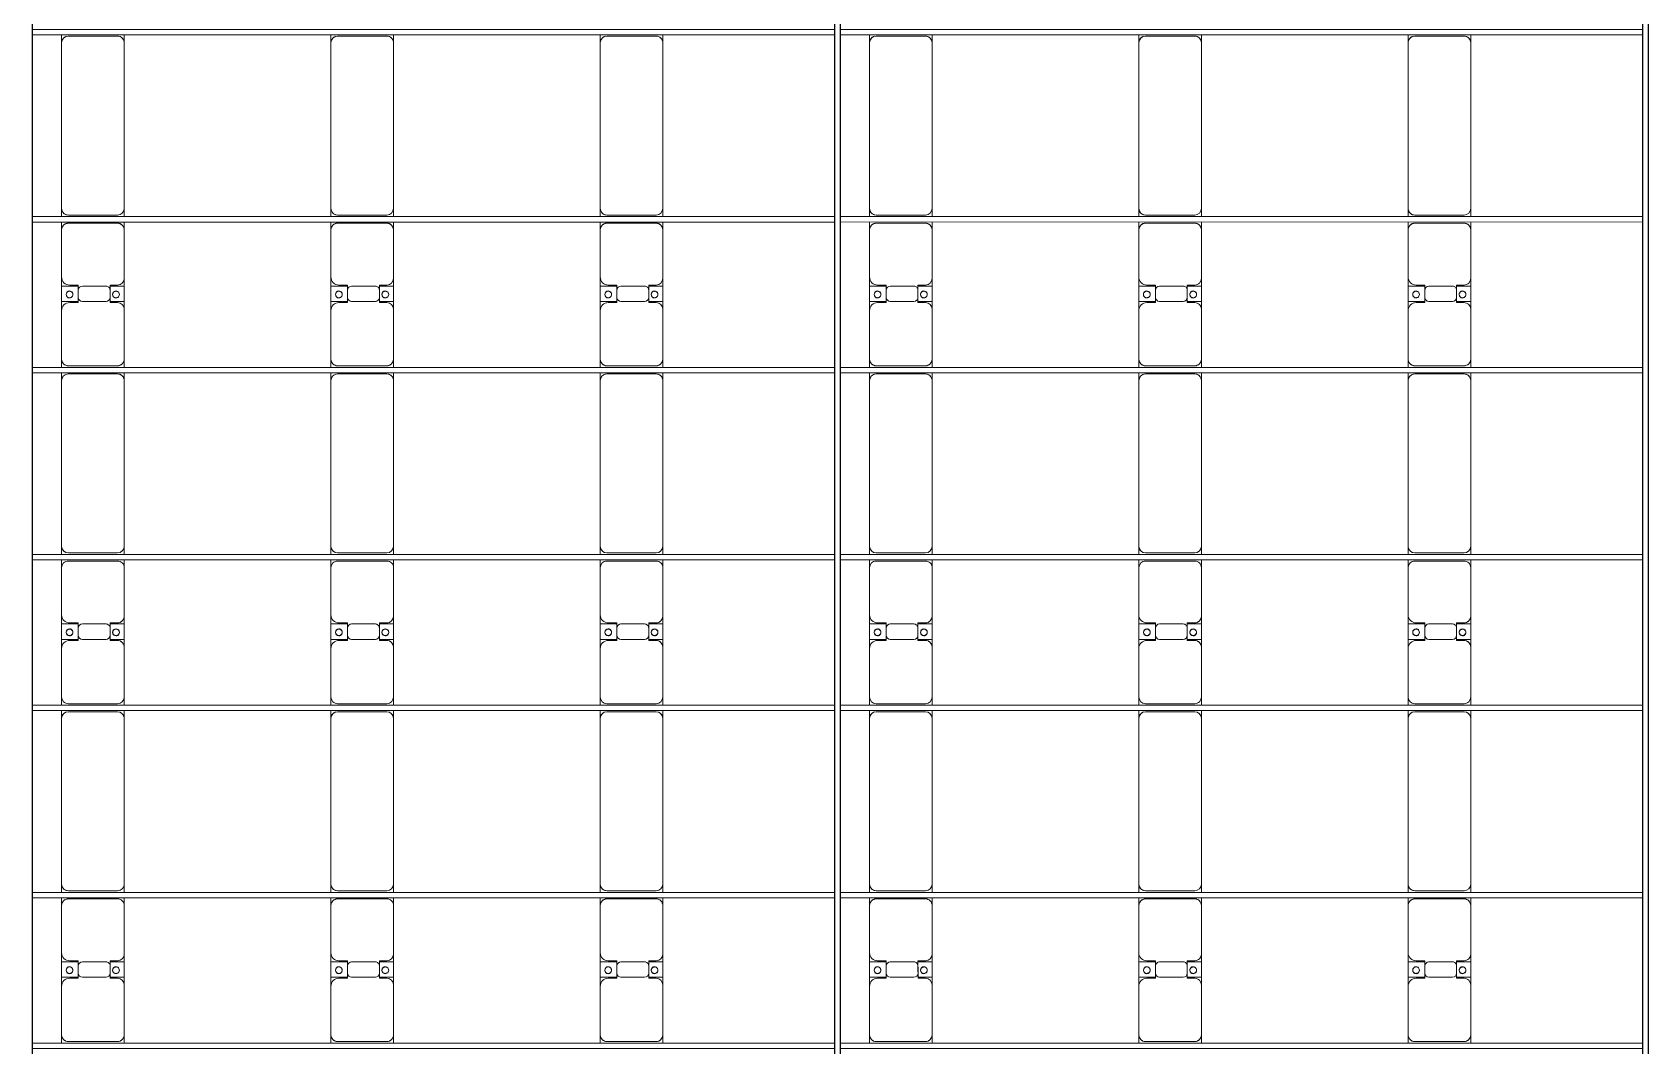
# Model space of a CAD drawing. Header units: millimetres. Extents: x -496478 to -186190, y -204059 to -87354.
# Drawn here: x -439193 to -427232, y -141094 to -133564 of the extents above; entities that cross this region are included whole.
import ezdxf

# ---------------------------------------------------------------- set-up
doc = ezdxf.new("R2010")
doc.units = ezdxf.units.MM
for name, color, linetype, lineweight in [('A-DETL-MBND', 5, 'Continuous', 9), ('A-GENM', 13, 'Continuous', 9), ('S-BEAM', 12, 'Continuous', 9)]:
    doc.layers.add(name, color=color, linetype=linetype, lineweight=lineweight)

# ---------------------------------------------------------------- blocks, each defined once
blk = doc.blocks.new('Dai phao do pin - DẢI PHAO ĐỠ PIN-23841-BỐ TRÍ KHUNG KẾT CẤU BÈ PIN 01')
at = {"layer": 'A-DETL-MBND', "color": 8}
for p, q in [((25808, 242), (25870, 242)), ((26230, 242), (25870, 242)), ((26230, 242), (26412, 242)), ((26298, 242), (26480, 242)), ((26298, 118), (26298, 242)), ((26412, 242), (26412, 118)), ((26830, 242), (26480, 242)), ((26830, 242), (26888, 242)), ((26928, 242), (26990, 242)), ((28220, 242), (26990, 242)), ((28220, 242), (28278, 242)), ((28318, 242), (28380, 242)), ((28740, 242), (28380, 242)), ((28740, 242), (28922, 242)), ((28808, 242), (28990, 242)), ((28808, 118), (28808, 242)), ((28922, 242), (28922, 118)), ((29340, 242), (28990, 242)), ((29340, 242), (29398, 242)), ((29438, 242), (29500, 242)), ((30730, 242), (29500, 242)), ((30730, 242), (30788, 242)), ((30828, 242), (30890, 242)), ((31250, 242), (30890, 242)), ((31250, 242), (31432, 242)), ((31318, 242), (31500, 242)), ((31318, 118), (31318, 242)), ((31432, 242), (31432, 118)), ((31850, 242), (31500, 242)), ((31850, 242), (31908, 242)), ((31948, 242), (32010, 242)), ((33240, 242), (32010, 242)), ((33240, 242), (33298, 242)), ((25820, 192), (25820, -173)), ((26290, 118), (26290, 182)), ((26420, 182), (26420, 118)), ((26880, -173), (26880, 192)), ((26940, 192), (26940, -173)), ((28270, -173), (28270, 192)), ((28330, 192), (28330, -173)), ((28800, 118), (28800, 182)), ((28930, 182), (28930, 118)), ((29390, -173), (29390, 192)), ((29450, 192), (29450, -173)), ((30780, -173), (30780, 192)), ((30840, 192), (30840, -173)), ((31310, 118), (31310, 182)), ((31440, 182), (31440, 118)), ((31900, -173), (31900, 192)), ((31960, 192), (31960, -173)), ((33290, -173), (33290, 192)), ((26382, 118), (26290, 118)), ((26298, 88), (26298, -88)), ((26420, 118), (26328, 118)), ((26412, -88), (26412, 88)), ((28892, 118), (28800, 118)), ((28808, 88), (28808, -88)), ((28930, 118), (28838, 118)), ((28922, -88), (28922, 88)), ((31402, 118), (31310, 118)), ((31318, 88), (31318, -88)), ((31440, 118), (31348, 118)), ((31432, -88), (31432, 88)), ((26290, -173), (26290, -118)), ((26290, -118), (26382, -118)), ((26298, -223), (26298, -118)), ((26328, -118), (26420, -118)), ((26412, -118), (26412, -223)), ((26420, -118), (26420, -173)), ((28800, -173), (28800, -118)), ((28800, -118), (28892, -118)), ((28808, -223), (28808, -118)), ((28838, -118), (28930, -118)), ((28922, -118), (28922, -223)), ((28930, -118), (28930, -173)), ((31310, -173), (31310, -118)), ((31310, -118), (31402, -118)), ((31318, -223), (31318, -118)), ((31348, -118), (31440, -118)), ((31432, -118), (31432, -223)), ((31440, -118), (31440, -173)), ((25870, -223), (25808, -223)), ((25870, -223), (26240, -223)), ((26412, -223), (26240, -223)), ((26470, -223), (26298, -223)), ((26470, -223), (26830, -223)), ((26888, -223), (26830, -223)), ((26990, -223), (26928, -223)), ((26990, -223), (28220, -223)), ((28278, -223), (28220, -223)), ((28380, -223), (28318, -223)), ((28380, -223), (28750, -223)), ((28922, -223), (28750, -223)), ((28980, -223), (28808, -223)), ((28980, -223), (29340, -223)), ((29398, -223), (29340, -223)), ((29500, -223), (29438, -223)), ((29500, -223), (30730, -223)), ((30788, -223), (30730, -223)), ((30890, -223), (30828, -223)), ((30890, -223), (31260, -223)), ((31432, -223), (31260, -223)), ((31490, -223), (31318, -223)), ((31490, -223), (31850, -223)), ((31908, -223), (31850, -223)), ((32010, -223), (31948, -223)), ((32010, -223), (33240, -223)), ((33298, -223), (33240, -223))]:
    blk.add_line(p, q, dxfattribs=at)
for centre, radius, start, end in [((25870, 192), 50, 90, 180), ((26230, 182), 60, 360, 90), ((26480, 182), 60, 90, 180), ((26830, 192), 50, 0, 90), ((26990, 192), 50, 90, 180), ((26990, 192), 50, 105, 180), ((28220, 192), 50, 360, 90), ((28220, 192), 50, 15, 90), ((28380, 192), 50, 90, 180), ((28740, 182), 60, 0, 90), ((28990, 182), 60, 90, 180), ((29340, 192), 50, 0, 90), ((29500, 192), 50, 90, 180), ((29500, 192), 50, 105, 180), ((30730, 192), 50, 0, 90), ((30730, 192), 50, 15, 90), ((30890, 192), 50, 90, 180), ((31250, 182), 60, 360, 90), ((31500, 182), 60, 90, 180), ((31850, 192), 50, 0, 90), ((32010, 192), 50, 90, 180), ((32010, 192), 50, 105, 180), ((33240, 192), 50, 0, 90), ((33240, 192), 50, 45, 90), ((25870, 192), 50, 135, 180), ((26230, 182), 60, 360, 45), ((26349, 183), 25, 360, 180), ((26349, 183), 25, 180, 360), ((26351, 183), 25, 0, 180), ((26351, 183), 25, 180, 0), ((26351, 183), 25, 180, 195), ((26480, 182), 60, 135, 180), ((26830, 192), 50, 0, 45), ((28380, 192), 50, 135, 180), ((28740, 182), 60, 0, 45), ((28859, 183), 25, 360, 180), ((28859, 183), 25, 180, 0), ((28861, 183), 25, 0, 180), ((28861, 183), 25, 180, 0), ((28861, 183), 25, 180, 195), ((28990, 182), 60, 135, 180), ((29340, 192), 50, 0, 45), ((30890, 192), 50, 135, 180), ((31250, 182), 60, 360, 45), ((31369, 183), 25, 0, 180), ((31369, 183), 25, 180, 0), ((31371, 183), 25, 360, 180), ((31371, 183), 25, 180, 0), ((31371, 183), 25, 180, 195), ((31500, 182), 60, 135, 180), ((31850, 192), 50, 0, 45), ((33240, 192), 50, 15, 42.7633), ((26328, 88), 30, 90, 180), ((26382, 88), 30, 0, 90), ((28838, 88), 30, 90, 180), ((28892, 88), 30, 0, 90), ((31348, 88), 30, 90, 180), ((31402, 88), 30, 0, 90), ((26328, -88), 30, 180, 270), ((26382, -88), 30, 270, 0), ((28838, -88), 30, 180, 270), ((28892, -88), 30, 270, 0), ((31348, -88), 30, 180, 270), ((31402, -88), 30, 270, 0), ((25870, -173), 50, 180, 270), ((25870, -173), 50, 180, 225), ((26240, -173), 50, 270, 360), ((26240, -173), 50, 315, 360), ((26349, -162), 25, 360, 180), ((26349, -162), 25, 180, 0), ((26351, -162), 25, 360, 180), ((26351, -162), 25, 120, 180), ((26351, -162), 25, 180, 0), ((26351, -162), 25, 75, 105), ((26349, -162), 25, 75, 90), ((26349, -162), 25, 30, 45), ((26349, -162), 25, 360, 15), ((26470, -173), 50, 180, 270), ((26470, -173), 50, 180, 225), ((26830, -173), 50, 270, 0), ((26830, -173), 50, 315, 0), ((26990, -173), 50, 180, 270), ((26990, -173), 50, 180, 270), ((28220, -173), 50, 270, 360), ((28220, -173), 50, 285, 360), ((28380, -173), 50, 180, 270), ((28380, -173), 50, 180, 225), ((28750, -173), 50, 270, 360), ((28750, -173), 50, 315, 0), ((28859, -162), 25, 360, 180), ((28859, -162), 25, 180, 0), ((28861, -162), 25, 360, 180), ((28861, -162), 25, 120, 180), ((28861, -162), 25, 180, 360), ((28861, -162), 25, 75, 105), ((28859, -162), 25, 75, 90), ((28859, -162), 25, 30, 45), ((28859, -162), 25, 360, 15), ((28980, -173), 50, 180, 270), ((28980, -173), 50, 180, 225), ((29340, -173), 50, 270, 0), ((29340, -173), 50, 315, 360), ((29500, -173), 50, 180, 270), ((29500, -173), 50, 180, 270), ((30730, -173), 50, 270, 0), ((30730, -173), 50, 285, 360), ((30890, -173), 50, 180, 270), ((30890, -173), 50, 180, 225), ((31260, -173), 50, 270, 360), ((31260, -173), 50, 315, 360), ((31369, -162), 25, 360, 180), ((31369, -162), 25, 180, 0), ((31371, -162), 25, 360, 180), ((31371, -162), 25, 120, 180), ((31371, -162), 25, 180, 0), ((31371, -162), 25, 75, 105), ((31369, -162), 25, 75, 90), ((31369, -162), 25, 30, 45), ((31369, -162), 25, 360, 15), ((31490, -173), 50, 180, 270), ((31490, -173), 50, 180, 225), ((31850, -173), 50, 270, 360), ((31850, -173), 50, 315, 360), ((32010, -173), 50, 180, 270), ((32010, -173), 50, 180, 270), ((33240, -173), 50, 270, 0), ((33240, -173), 50, 285, 315), ((33240, -173), 50, 317.2259, 0)]:
    blk.add_arc(centre, radius, start, end, dxfattribs=at)
blk = doc.blocks.new('Dai phao do pin - DẢI PHAO ĐỠ PIN-V2-BỐ TRÍ KHUNG KẾT CẤU BÈ PIN 01')
at = {"layer": 'A-DETL-MBND', "color": 8}
for p, q in [((25808, 242), (25870, 242)), ((26230, 242), (25870, 242)), ((26230, 242), (26412, 242)), ((26298, 242), (26480, 242)), ((26298, 118), (26298, 242)), ((26412, 242), (26412, 118)), ((26830, 242), (26480, 242)), ((26830, 242), (26888, 242)), ((26928, 242), (26990, 242)), ((28220, 242), (26990, 242)), ((28220, 242), (28278, 242)), ((28318, 242), (28380, 242)), ((28740, 242), (28380, 242)), ((28740, 242), (28922, 242)), ((28808, 242), (28990, 242)), ((28808, 118), (28808, 242)), ((28922, 242), (28922, 118)), ((29340, 242), (28990, 242)), ((29340, 242), (29398, 242)), ((29438, 242), (29500, 242)), ((30730, 242), (29500, 242)), ((30730, 242), (30788, 242)), ((30828, 242), (30890, 242)), ((31250, 242), (30890, 242)), ((31250, 242), (31432, 242)), ((31318, 242), (31500, 242)), ((31318, 118), (31318, 242)), ((31432, 242), (31432, 118)), ((31850, 242), (31500, 242)), ((31850, 242), (31908, 242)), ((31948, 242), (32010, 242)), ((33240, 242), (32010, 242)), ((33240, 242), (33298, 242)), ((25820, 192), (25820, -173)), ((26290, 118), (26290, 182)), ((26420, 182), (26420, 118)), ((26880, -173), (26880, 192)), ((26940, 192), (26940, -173)), ((28270, -173), (28270, 192)), ((28330, 192), (28330, -173)), ((28800, 118), (28800, 182)), ((28930, 182), (28930, 118)), ((29390, -173), (29390, 192)), ((29450, 192), (29450, -173)), ((30780, -173), (30780, 192)), ((30840, 192), (30840, -173)), ((31310, 118), (31310, 182)), ((31440, 182), (31440, 118)), ((31900, -173), (31900, 192)), ((31960, 192), (31960, -173)), ((33290, -173), (33290, 192)), ((26382, 118), (26290, 118)), ((26298, 88), (26298, -88)), ((26420, 118), (26328, 118)), ((26412, -88), (26412, 88)), ((28892, 118), (28800, 118)), ((28808, 88), (28808, -88)), ((28930, 118), (28838, 118)), ((28922, -88), (28922, 88)), ((31402, 118), (31310, 118)), ((31318, 88), (31318, -88)), ((31440, 118), (31348, 118)), ((31432, -88), (31432, 88)), ((26290, -173), (26290, -118)), ((26290, -118), (26382, -118)), ((26298, -223), (26298, -118)), ((26328, -118), (26420, -118)), ((26412, -118), (26412, -223)), ((26420, -118), (26420, -173)), ((28800, -173), (28800, -118)), ((28800, -118), (28892, -118)), ((28808, -223), (28808, -118)), ((28838, -118), (28930, -118)), ((28922, -118), (28922, -223)), ((28930, -118), (28930, -173)), ((31310, -173), (31310, -118)), ((31310, -118), (31402, -118)), ((31318, -223), (31318, -118)), ((31348, -118), (31440, -118)), ((31432, -118), (31432, -223)), ((31440, -118), (31440, -173)), ((25870, -223), (25808, -223)), ((25870, -223), (26240, -223)), ((26412, -223), (26240, -223)), ((26470, -223), (26298, -223)), ((26470, -223), (26830, -223)), ((26888, -223), (26830, -223)), ((26990, -223), (26928, -223)), ((26990, -223), (28220, -223)), ((28278, -223), (28220, -223)), ((28380, -223), (28318, -223)), ((28380, -223), (28750, -223)), ((28922, -223), (28750, -223)), ((28980, -223), (28808, -223)), ((28980, -223), (29340, -223)), ((29398, -223), (29340, -223)), ((29500, -223), (29438, -223)), ((29500, -223), (30730, -223)), ((30788, -223), (30730, -223)), ((30890, -223), (30828, -223)), ((30890, -223), (31260, -223)), ((31432, -223), (31260, -223)), ((31490, -223), (31318, -223)), ((31490, -223), (31850, -223)), ((31908, -223), (31850, -223)), ((32010, -223), (31948, -223)), ((32010, -223), (33240, -223)), ((33298, -223), (33240, -223))]:
    blk.add_line(p, q, dxfattribs=at)
for centre, radius, start, end in [((25870, 192), 50, 90, 180), ((26230, 182), 60, 360, 90), ((26480, 182), 60, 90, 180), ((26830, 192), 50, 0, 90), ((26990, 192), 50, 90, 180), ((26990, 192), 50, 105, 180), ((28220, 192), 50, 360, 90), ((28220, 192), 50, 15, 90), ((28380, 192), 50, 90, 180), ((28740, 182), 60, 0, 90), ((28990, 182), 60, 90, 180), ((29340, 192), 50, 0, 90), ((29500, 192), 50, 90, 180), ((29500, 192), 50, 105, 180), ((30730, 192), 50, 0, 90), ((30730, 192), 50, 15, 90), ((30890, 192), 50, 90, 180), ((31250, 182), 60, 360, 90), ((31500, 182), 60, 90, 180), ((31850, 192), 50, 0, 90), ((32010, 192), 50, 90, 180), ((32010, 192), 50, 105, 180), ((33240, 192), 50, 0, 90), ((33240, 192), 50, 45, 90), ((25870, 192), 50, 135, 180), ((26230, 182), 60, 360, 45), ((26349, 183), 25, 360, 180), ((26349, 183), 25, 180, 360), ((26351, 183), 25, 0, 180), ((26351, 183), 25, 180, 0), ((26351, 183), 25, 180, 195), ((26480, 182), 60, 135, 180), ((26830, 192), 50, 0, 45), ((28380, 192), 50, 135, 180), ((28740, 182), 60, 0, 45), ((28859, 183), 25, 360, 180), ((28859, 183), 25, 180, 0), ((28861, 183), 25, 0, 180), ((28861, 183), 25, 180, 0), ((28861, 183), 25, 180, 195), ((28990, 182), 60, 135, 180), ((29340, 192), 50, 0, 45), ((30890, 192), 50, 135, 180), ((31250, 182), 60, 360, 45), ((31369, 183), 25, 0, 180), ((31369, 183), 25, 180, 0), ((31371, 183), 25, 360, 180), ((31371, 183), 25, 180, 0), ((31371, 183), 25, 180, 195), ((31500, 182), 60, 135, 180), ((31850, 192), 50, 0, 45), ((33240, 192), 50, 15, 42.8133), ((26328, 88), 30, 90, 180), ((26382, 88), 30, 0, 90), ((28838, 88), 30, 90, 180), ((28892, 88), 30, 0, 90), ((31348, 88), 30, 90, 180), ((31402, 88), 30, 0, 90), ((26328, -88), 30, 180, 270), ((26382, -88), 30, 270, 0), ((28838, -88), 30, 180, 270), ((28892, -88), 30, 270, 0), ((31348, -88), 30, 180, 270), ((31402, -88), 30, 270, 0), ((25870, -173), 50, 180, 270), ((25870, -173), 50, 180, 225), ((26240, -173), 50, 270, 360), ((26240, -173), 50, 315, 360), ((26349, -162), 25, 360, 180), ((26349, -162), 25, 180, 0), ((26351, -162), 25, 360, 180), ((26351, -162), 25, 120, 180), ((26351, -162), 25, 180, 0), ((26351, -162), 25, 75, 105), ((26349, -162), 25, 75, 90), ((26349, -162), 25, 30, 45), ((26349, -162), 25, 360, 15), ((26470, -173), 50, 180, 270), ((26470, -173), 50, 180, 225), ((26830, -173), 50, 270, 0), ((26830, -173), 50, 315, 0), ((26990, -173), 50, 180, 270), ((26990, -173), 50, 180, 270), ((28220, -173), 50, 270, 360), ((28220, -173), 50, 285, 360), ((28380, -173), 50, 180, 270), ((28380, -173), 50, 180, 225), ((28750, -173), 50, 270, 360), ((28750, -173), 50, 315, 0), ((28859, -162), 25, 360, 180), ((28859, -162), 25, 180, 0), ((28861, -162), 25, 360, 180), ((28861, -162), 25, 120, 180), ((28861, -162), 25, 180, 360), ((28861, -162), 25, 75, 105), ((28859, -162), 25, 75, 90), ((28859, -162), 25, 30, 45), ((28859, -162), 25, 360, 15), ((28980, -173), 50, 180, 270), ((28980, -173), 50, 180, 225), ((29340, -173), 50, 270, 0), ((29340, -173), 50, 315, 360), ((29500, -173), 50, 180, 270), ((29500, -173), 50, 180, 270), ((30730, -173), 50, 270, 0), ((30730, -173), 50, 285, 360), ((30890, -173), 50, 180, 270), ((30890, -173), 50, 180, 225), ((31260, -173), 50, 270, 360), ((31260, -173), 50, 315, 360), ((31369, -162), 25, 360, 180), ((31369, -162), 25, 180, 0), ((31371, -162), 25, 360, 180), ((31371, -162), 25, 120, 180), ((31371, -162), 25, 180, 0), ((31371, -162), 25, 75, 105), ((31369, -162), 25, 75, 90), ((31369, -162), 25, 30, 45), ((31369, -162), 25, 360, 15), ((31490, -173), 50, 180, 270), ((31490, -173), 50, 180, 225), ((31850, -173), 50, 270, 360), ((31850, -173), 50, 315, 360), ((32010, -173), 50, 180, 270), ((32010, -173), 50, 180, 270), ((33240, -173), 50, 270, 0), ((33240, -173), 50, 285, 315), ((33240, -173), 50, 317.1759, 0)]:
    blk.add_arc(centre, radius, start, end, dxfattribs=at)
blk = doc.blocks.new('Dai phao do pin - DẢI PHAO ĐỠ PIN-V3-BỐ TRÍ KHUNG KẾT CẤU BÈ PIN 01')
at = {"layer": 'A-DETL-MBND', "color": 8}
for p, q in [((25808, 242), (25870, 242)), ((26230, 242), (25870, 242)), ((26230, 242), (26412, 242)), ((26298, 242), (26480, 242)), ((26298, 118), (26298, 242)), ((26412, 242), (26412, 118)), ((26830, 242), (26480, 242)), ((26830, 242), (26888, 242)), ((26928, 242), (26990, 242)), ((28220, 242), (26990, 242)), ((28220, 242), (28278, 242)), ((28318, 242), (28380, 242)), ((28740, 242), (28380, 242)), ((28740, 242), (28922, 242)), ((28808, 242), (28990, 242)), ((28808, 118), (28808, 242)), ((28922, 242), (28922, 118)), ((29340, 242), (28990, 242)), ((29340, 242), (29398, 242)), ((29438, 242), (29500, 242)), ((30730, 242), (29500, 242)), ((30730, 242), (30788, 242)), ((30828, 242), (30890, 242)), ((31250, 242), (30890, 242)), ((31250, 242), (31432, 242)), ((31318, 242), (31500, 242)), ((31318, 118), (31318, 242)), ((31432, 242), (31432, 118)), ((31850, 242), (31500, 242)), ((31850, 242), (31908, 242)), ((31948, 242), (32010, 242)), ((33240, 242), (32010, 242)), ((33240, 242), (33298, 242)), ((25820, 192), (25820, -173)), ((26290, 118), (26290, 182)), ((26420, 182), (26420, 118)), ((26880, -173), (26880, 192)), ((26940, 192), (26940, -173)), ((28270, -173), (28270, 192)), ((28330, 192), (28330, -173)), ((28800, 118), (28800, 182)), ((28930, 182), (28930, 118)), ((29390, -173), (29390, 192)), ((29450, 192), (29450, -173)), ((30780, -173), (30780, 192)), ((30840, 192), (30840, -173)), ((31310, 118), (31310, 182)), ((31440, 182), (31440, 118)), ((31900, -173), (31900, 192)), ((31960, 192), (31960, -173)), ((33290, -173), (33290, 192)), ((26382, 118), (26290, 118)), ((26298, 88), (26298, -88)), ((26420, 118), (26328, 118)), ((26412, -88), (26412, 88)), ((28892, 118), (28800, 118)), ((28808, 88), (28808, -88)), ((28930, 118), (28838, 118)), ((28922, -88), (28922, 88)), ((31402, 118), (31310, 118)), ((31318, 88), (31318, -88)), ((31440, 118), (31348, 118)), ((31432, -88), (31432, 88)), ((26290, -173), (26290, -118)), ((26290, -118), (26382, -118)), ((26298, -223), (26298, -118)), ((26328, -118), (26420, -118)), ((26412, -118), (26412, -223)), ((26420, -118), (26420, -173)), ((28800, -173), (28800, -118)), ((28800, -118), (28892, -118)), ((28808, -223), (28808, -118)), ((28838, -118), (28930, -118)), ((28922, -118), (28922, -223)), ((28930, -118), (28930, -173)), ((31310, -173), (31310, -118)), ((31310, -118), (31402, -118)), ((31318, -223), (31318, -118)), ((31348, -118), (31440, -118)), ((31432, -118), (31432, -223)), ((31440, -118), (31440, -173)), ((25870, -223), (25808, -223)), ((25870, -223), (26240, -223)), ((26412, -223), (26240, -223)), ((26470, -223), (26298, -223)), ((26470, -223), (26830, -223)), ((26888, -223), (26830, -223)), ((26990, -223), (26928, -223)), ((26990, -223), (28220, -223)), ((28278, -223), (28220, -223)), ((28380, -223), (28318, -223)), ((28380, -223), (28750, -223)), ((28922, -223), (28750, -223)), ((28980, -223), (28808, -223)), ((28980, -223), (29340, -223)), ((29398, -223), (29340, -223)), ((29500, -223), (29438, -223)), ((29500, -223), (30730, -223)), ((30788, -223), (30730, -223)), ((30890, -223), (30828, -223)), ((30890, -223), (31260, -223)), ((31432, -223), (31260, -223)), ((31490, -223), (31318, -223)), ((31490, -223), (31850, -223)), ((31908, -223), (31850, -223)), ((32010, -223), (31948, -223)), ((32010, -223), (33240, -223)), ((33298, -223), (33240, -223))]:
    blk.add_line(p, q, dxfattribs=at)
for centre, radius, start, end in [((25870, 192), 50, 90, 180), ((26230, 182), 60, 360, 90), ((26480, 182), 60, 90, 180), ((26830, 192), 50, 0, 90), ((26990, 192), 50, 90, 180), ((26990, 192), 50, 105, 180), ((28220, 192), 50, 360, 90), ((28220, 192), 50, 15, 90), ((28380, 192), 50, 90, 180), ((28740, 182), 60, 0, 90), ((28990, 182), 60, 90, 180), ((29340, 192), 50, 0, 90), ((29500, 192), 50, 90, 180), ((29500, 192), 50, 105, 180), ((30730, 192), 50, 0, 90), ((30730, 192), 50, 15, 90), ((30890, 192), 50, 90, 180), ((31250, 182), 60, 360, 90), ((31500, 182), 60, 90, 180), ((31850, 192), 50, 0, 90), ((32010, 192), 50, 90, 180), ((32010, 192), 50, 105, 180), ((33240, 192), 50, 0, 90), ((33240, 192), 50, 45, 90), ((25870, 192), 50, 135, 180), ((26230, 182), 60, 360, 45), ((26349, 183), 25, 360, 180), ((26349, 183), 25, 180, 360), ((26351, 183), 25, 0, 180), ((26351, 183), 25, 180, 0), ((26351, 183), 25, 180, 195), ((26480, 182), 60, 135, 180), ((26830, 192), 50, 0, 45), ((28380, 192), 50, 135, 180), ((28740, 182), 60, 0, 45), ((28859, 183), 25, 360, 180), ((28859, 183), 25, 180, 0), ((28861, 183), 25, 0, 180), ((28861, 183), 25, 180, 0), ((28861, 183), 25, 180, 195), ((28990, 182), 60, 135, 180), ((29340, 192), 50, 0, 45), ((30890, 192), 50, 135, 180), ((31250, 182), 60, 360, 45), ((31369, 183), 25, 0, 180), ((31369, 183), 25, 180, 0), ((31371, 183), 25, 360, 180), ((31371, 183), 25, 180, 0), ((31371, 183), 25, 180, 195), ((31500, 182), 60, 135, 180), ((31850, 192), 50, 0, 45), ((33240, 192), 50, 15, 42.8632), ((26328, 88), 30, 90, 180), ((26382, 88), 30, 0, 90), ((28838, 88), 30, 90, 180), ((28892, 88), 30, 0, 90), ((31348, 88), 30, 90, 180), ((31402, 88), 30, 0, 90), ((26328, -88), 30, 180, 270), ((26382, -88), 30, 270, 0), ((28838, -88), 30, 180, 270), ((28892, -88), 30, 270, 0), ((31348, -88), 30, 180, 270), ((31402, -88), 30, 270, 0), ((25870, -173), 50, 180, 270), ((25870, -173), 50, 180, 225), ((26240, -173), 50, 270, 360), ((26240, -173), 50, 315, 360), ((26349, -162), 25, 360, 180), ((26349, -162), 25, 180, 0), ((26351, -162), 25, 360, 180), ((26351, -162), 25, 120, 180), ((26351, -162), 25, 180, 0), ((26351, -162), 25, 75, 105), ((26349, -162), 25, 75, 90), ((26349, -162), 25, 30, 45), ((26349, -162), 25, 360, 15), ((26470, -173), 50, 180, 270), ((26470, -173), 50, 180, 225), ((26830, -173), 50, 270, 0), ((26830, -173), 50, 315, 0), ((26990, -173), 50, 180, 270), ((26990, -173), 50, 180, 270), ((28220, -173), 50, 270, 360), ((28220, -173), 50, 285, 360), ((28380, -173), 50, 180, 270), ((28380, -173), 50, 180, 225), ((28750, -173), 50, 270, 360), ((28750, -173), 50, 315, 0), ((28859, -162), 25, 360, 180), ((28859, -162), 25, 180, 0), ((28861, -162), 25, 360, 180), ((28861, -162), 25, 120, 180), ((28861, -162), 25, 180, 360), ((28861, -162), 25, 75, 105), ((28859, -162), 25, 75, 90), ((28859, -162), 25, 30, 45), ((28859, -162), 25, 360, 15), ((28980, -173), 50, 180, 270), ((28980, -173), 50, 180, 225), ((29340, -173), 50, 270, 0), ((29340, -173), 50, 315, 360), ((29500, -173), 50, 180, 270), ((29500, -173), 50, 180, 270), ((30730, -173), 50, 270, 0), ((30730, -173), 50, 285, 360), ((30890, -173), 50, 180, 270), ((30890, -173), 50, 180, 225), ((31260, -173), 50, 270, 360), ((31260, -173), 50, 315, 360), ((31369, -162), 25, 360, 180), ((31369, -162), 25, 180, 0), ((31371, -162), 25, 360, 180), ((31371, -162), 25, 120, 180), ((31371, -162), 25, 180, 0), ((31371, -162), 25, 75, 105), ((31369, -162), 25, 75, 90), ((31369, -162), 25, 30, 45), ((31369, -162), 25, 360, 15), ((31490, -173), 50, 180, 270), ((31490, -173), 50, 180, 225), ((31850, -173), 50, 270, 360), ((31850, -173), 50, 315, 360), ((32010, -173), 50, 180, 270), ((32010, -173), 50, 180, 270), ((33240, -173), 50, 270, 0), ((33240, -173), 50, 285, 315), ((33240, -173), 50, 317.1259, 0)]:
    blk.add_arc(centre, radius, start, end, dxfattribs=at)
blk = doc.blocks.new('Dai phao do pin - DẢI PHAO ĐỠ PIN-V4-BỐ TRÍ KHUNG KẾT CẤU BÈ PIN 01')
at = {"layer": 'A-DETL-MBND', "color": 8}
for p, q in [((25808, 242), (25870, 242)), ((26230, 242), (25870, 242)), ((26230, 242), (26412, 242)), ((26298, 242), (26480, 242)), ((26298, 118), (26298, 242)), ((26412, 242), (26412, 118)), ((26830, 242), (26480, 242)), ((26830, 242), (26888, 242)), ((26928, 242), (26990, 242)), ((28220, 242), (26990, 242)), ((28220, 242), (28278, 242)), ((28318, 242), (28380, 242)), ((28740, 242), (28380, 242)), ((28740, 242), (28922, 242)), ((28808, 242), (28990, 242)), ((28808, 118), (28808, 242)), ((28922, 242), (28922, 118)), ((29340, 242), (28990, 242)), ((29340, 242), (29398, 242)), ((29438, 242), (29500, 242)), ((30730, 242), (29500, 242)), ((30730, 242), (30788, 242)), ((30828, 242), (30890, 242)), ((31250, 242), (30890, 242)), ((31250, 242), (31432, 242)), ((31318, 242), (31500, 242)), ((31318, 118), (31318, 242)), ((31432, 242), (31432, 118)), ((31850, 242), (31500, 242)), ((31850, 242), (31908, 242)), ((31948, 242), (32010, 242)), ((33240, 242), (32010, 242)), ((33240, 242), (33298, 242)), ((25820, 192), (25820, -173)), ((26290, 118), (26290, 182)), ((26420, 182), (26420, 118)), ((26880, -173), (26880, 192)), ((26940, 192), (26940, -173)), ((28270, -173), (28270, 192)), ((28330, 192), (28330, -173)), ((28800, 118), (28800, 182)), ((28930, 182), (28930, 118)), ((29390, -173), (29390, 192)), ((29450, 192), (29450, -173)), ((30780, -173), (30780, 192)), ((30840, 192), (30840, -173)), ((31310, 118), (31310, 182)), ((31440, 182), (31440, 118)), ((31900, -173), (31900, 192)), ((31960, 192), (31960, -173)), ((33290, -173), (33290, 192)), ((26382, 118), (26290, 118)), ((26298, 88), (26298, -88)), ((26420, 118), (26328, 118)), ((26412, -88), (26412, 88)), ((28892, 118), (28800, 118)), ((28808, 88), (28808, -88)), ((28930, 118), (28838, 118)), ((28922, -88), (28922, 88)), ((31402, 118), (31310, 118)), ((31318, 88), (31318, -88)), ((31440, 118), (31348, 118)), ((31432, -88), (31432, 88)), ((26290, -173), (26290, -118)), ((26290, -118), (26382, -118)), ((26298, -223), (26298, -118)), ((26328, -118), (26420, -118)), ((26412, -118), (26412, -223)), ((26420, -118), (26420, -173)), ((28800, -173), (28800, -118)), ((28800, -118), (28892, -118)), ((28808, -223), (28808, -118)), ((28838, -118), (28930, -118)), ((28922, -118), (28922, -223)), ((28930, -118), (28930, -173)), ((31310, -173), (31310, -118)), ((31310, -118), (31402, -118)), ((31318, -223), (31318, -118)), ((31348, -118), (31440, -118)), ((31432, -118), (31432, -223)), ((31440, -118), (31440, -173)), ((25870, -223), (25808, -223)), ((25870, -223), (26240, -223)), ((26412, -223), (26240, -223)), ((26470, -223), (26298, -223)), ((26470, -223), (26830, -223)), ((26888, -223), (26830, -223)), ((26990, -223), (26928, -223)), ((26990, -223), (28220, -223)), ((28278, -223), (28220, -223)), ((28380, -223), (28318, -223)), ((28380, -223), (28750, -223)), ((28922, -223), (28750, -223)), ((28980, -223), (28808, -223)), ((28980, -223), (29340, -223)), ((29398, -223), (29340, -223)), ((29500, -223), (29438, -223)), ((29500, -223), (30730, -223)), ((30788, -223), (30730, -223)), ((30890, -223), (30828, -223)), ((30890, -223), (31260, -223)), ((31432, -223), (31260, -223)), ((31490, -223), (31318, -223)), ((31490, -223), (31850, -223)), ((31908, -223), (31850, -223)), ((32010, -223), (31948, -223)), ((32010, -223), (33240, -223)), ((33298, -223), (33240, -223))]:
    blk.add_line(p, q, dxfattribs=at)
for centre, radius, start, end in [((25870, 192), 50, 90, 180), ((26230, 182), 60, 360, 90), ((26480, 182), 60, 90, 180), ((26830, 192), 50, 0, 90), ((26990, 192), 50, 90, 180), ((26990, 192), 50, 105, 180), ((28220, 192), 50, 360, 90), ((28220, 192), 50, 15, 90), ((28380, 192), 50, 90, 180), ((28740, 182), 60, 0, 90), ((28990, 182), 60, 90, 180), ((29340, 192), 50, 0, 90), ((29500, 192), 50, 90, 180), ((29500, 192), 50, 105, 180), ((30730, 192), 50, 0, 90), ((30730, 192), 50, 15, 90), ((30890, 192), 50, 90, 180), ((31250, 182), 60, 360, 90), ((31500, 182), 60, 90, 180), ((31850, 192), 50, 0, 90), ((32010, 192), 50, 90, 180), ((32010, 192), 50, 105, 180), ((33240, 192), 50, 0, 90), ((33240, 192), 50, 45, 90), ((25870, 192), 50, 135, 180), ((26230, 182), 60, 360, 45), ((26349, 183), 25, 360, 180), ((26349, 183), 25, 180, 360), ((26351, 183), 25, 0, 180), ((26351, 183), 25, 180, 0), ((26351, 183), 25, 180, 195), ((26480, 182), 60, 135, 180), ((26830, 192), 50, 0, 45), ((28380, 192), 50, 135, 180), ((28740, 182), 60, 0, 45), ((28859, 183), 25, 360, 180), ((28859, 183), 25, 180, 0), ((28861, 183), 25, 0, 180), ((28861, 183), 25, 180, 0), ((28861, 183), 25, 180, 195), ((28990, 182), 60, 135, 180), ((29340, 192), 50, 0, 45), ((30890, 192), 50, 135, 180), ((31250, 182), 60, 360, 45), ((31369, 183), 25, 0, 180), ((31369, 183), 25, 180, 0), ((31371, 183), 25, 360, 180), ((31371, 183), 25, 180, 0), ((31371, 183), 25, 180, 195), ((31500, 182), 60, 135, 180), ((31850, 192), 50, 0, 45), ((33240, 192), 50, 15, 42.9132), ((26328, 88), 30, 90, 180), ((26382, 88), 30, 0, 90), ((28838, 88), 30, 90, 180), ((28892, 88), 30, 0, 90), ((31348, 88), 30, 90, 180), ((31402, 88), 30, 0, 90), ((26328, -88), 30, 180, 270), ((26382, -88), 30, 270, 0), ((28838, -88), 30, 180, 270), ((28892, -88), 30, 270, 0), ((31348, -88), 30, 180, 270), ((31402, -88), 30, 270, 0), ((25870, -173), 50, 180, 270), ((25870, -173), 50, 180, 225), ((26240, -173), 50, 270, 360), ((26240, -173), 50, 315, 360), ((26349, -162), 25, 360, 180), ((26349, -162), 25, 180, 0), ((26351, -162), 25, 360, 180), ((26351, -162), 25, 120, 180), ((26351, -162), 25, 180, 0), ((26351, -162), 25, 75, 105), ((26349, -162), 25, 75, 90), ((26349, -162), 25, 30, 45), ((26349, -162), 25, 360, 15), ((26470, -173), 50, 180, 270), ((26470, -173), 50, 180, 225), ((26830, -173), 50, 270, 0), ((26830, -173), 50, 315, 0), ((26990, -173), 50, 180, 270), ((26990, -173), 50, 180, 270), ((28220, -173), 50, 270, 360), ((28220, -173), 50, 285, 360), ((28380, -173), 50, 180, 270), ((28380, -173), 50, 180, 225), ((28750, -173), 50, 270, 360), ((28750, -173), 50, 315, 0), ((28859, -162), 25, 360, 180), ((28859, -162), 25, 180, 0), ((28861, -162), 25, 360, 180), ((28861, -162), 25, 120, 180), ((28861, -162), 25, 180, 360), ((28861, -162), 25, 75, 105), ((28859, -162), 25, 75, 90), ((28859, -162), 25, 30, 45), ((28859, -162), 25, 360, 15), ((28980, -173), 50, 180, 270), ((28980, -173), 50, 180, 225), ((29340, -173), 50, 270, 0), ((29340, -173), 50, 315, 360), ((29500, -173), 50, 180, 270), ((29500, -173), 50, 180, 270), ((30730, -173), 50, 270, 0), ((30730, -173), 50, 285, 360), ((30890, -173), 50, 180, 270), ((30890, -173), 50, 180, 225), ((31260, -173), 50, 270, 360), ((31260, -173), 50, 315, 360), ((31369, -162), 25, 360, 180), ((31369, -162), 25, 180, 0), ((31371, -162), 25, 360, 180), ((31371, -162), 25, 120, 180), ((31371, -162), 25, 180, 0), ((31371, -162), 25, 75, 105), ((31369, -162), 25, 75, 90), ((31369, -162), 25, 30, 45), ((31369, -162), 25, 360, 15), ((31490, -173), 50, 180, 270), ((31490, -173), 50, 180, 225), ((31850, -173), 50, 270, 360), ((31850, -173), 50, 315, 360), ((32010, -173), 50, 180, 270), ((32010, -173), 50, 180, 270), ((33240, -173), 50, 270, 0), ((33240, -173), 50, 285, 315), ((33240, -173), 50, 317.076, 0)]:
    blk.add_arc(centre, radius, start, end, dxfattribs=at)
blk = doc.blocks.new('Dai phao do pin - DẢI PHAO ĐỠ PIN-V5-BỐ TRÍ KHUNG KẾT CẤU BÈ PIN 01')
at = {"layer": 'A-DETL-MBND', "color": 8}
for p, q in [((25808, 242), (25870, 242)), ((26230, 242), (25870, 242)), ((26230, 242), (26412, 242)), ((26298, 242), (26480, 242)), ((26298, 118), (26298, 242)), ((26412, 242), (26412, 118)), ((26830, 242), (26480, 242)), ((26830, 242), (26888, 242)), ((26928, 242), (26990, 242)), ((28220, 242), (26990, 242)), ((28220, 242), (28278, 242)), ((28318, 242), (28380, 242)), ((28740, 242), (28380, 242)), ((28740, 242), (28922, 242)), ((28808, 242), (28990, 242)), ((28808, 118), (28808, 242)), ((28922, 242), (28922, 118)), ((29340, 242), (28990, 242)), ((29340, 242), (29398, 242)), ((29438, 242), (29500, 242)), ((30730, 242), (29500, 242)), ((30730, 242), (30788, 242)), ((30828, 242), (30890, 242)), ((31250, 242), (30890, 242)), ((31250, 242), (31432, 242)), ((31318, 242), (31500, 242)), ((31318, 118), (31318, 242)), ((31432, 242), (31432, 118)), ((31850, 242), (31500, 242)), ((31850, 242), (31908, 242)), ((31948, 242), (32010, 242)), ((33240, 242), (32010, 242)), ((33240, 242), (33298, 242)), ((25820, 192), (25820, -173)), ((26290, 118), (26290, 182)), ((26420, 182), (26420, 118)), ((26880, -173), (26880, 192)), ((26940, 192), (26940, -173)), ((28270, -173), (28270, 192)), ((28330, 192), (28330, -173)), ((28800, 118), (28800, 182)), ((28930, 182), (28930, 118)), ((29390, -173), (29390, 192)), ((29450, 192), (29450, -173)), ((30780, -173), (30780, 192)), ((30840, 192), (30840, -173)), ((31310, 118), (31310, 182)), ((31440, 182), (31440, 118)), ((31900, -173), (31900, 192)), ((31960, 192), (31960, -173)), ((33290, -173), (33290, 192)), ((26382, 118), (26290, 118)), ((26298, 88), (26298, -88)), ((26420, 118), (26328, 118)), ((26412, -88), (26412, 88)), ((28892, 118), (28800, 118)), ((28808, 88), (28808, -88)), ((28930, 118), (28838, 118)), ((28922, -88), (28922, 88)), ((31402, 118), (31310, 118)), ((31318, 88), (31318, -88)), ((31440, 118), (31348, 118)), ((31432, -88), (31432, 88)), ((26290, -173), (26290, -118)), ((26290, -118), (26382, -118)), ((26298, -223), (26298, -118)), ((26328, -118), (26420, -118)), ((26412, -118), (26412, -223)), ((26420, -118), (26420, -173)), ((28800, -173), (28800, -118)), ((28800, -118), (28892, -118)), ((28808, -223), (28808, -118)), ((28838, -118), (28930, -118)), ((28922, -118), (28922, -223)), ((28930, -118), (28930, -173)), ((31310, -173), (31310, -118)), ((31310, -118), (31402, -118)), ((31318, -223), (31318, -118)), ((31348, -118), (31440, -118)), ((31432, -118), (31432, -223)), ((31440, -118), (31440, -173)), ((25870, -223), (25808, -223)), ((25870, -223), (26240, -223)), ((26412, -223), (26240, -223)), ((26470, -223), (26298, -223)), ((26470, -223), (26830, -223)), ((26888, -223), (26830, -223)), ((26990, -223), (26928, -223)), ((26990, -223), (28220, -223)), ((28278, -223), (28220, -223)), ((28380, -223), (28318, -223)), ((28380, -223), (28750, -223)), ((28922, -223), (28750, -223)), ((28980, -223), (28808, -223)), ((28980, -223), (29340, -223)), ((29398, -223), (29340, -223)), ((29500, -223), (29438, -223)), ((29500, -223), (30730, -223)), ((30788, -223), (30730, -223)), ((30890, -223), (30828, -223)), ((30890, -223), (31260, -223)), ((31432, -223), (31260, -223)), ((31490, -223), (31318, -223)), ((31490, -223), (31850, -223)), ((31908, -223), (31850, -223)), ((32010, -223), (31948, -223)), ((32010, -223), (33240, -223)), ((33298, -223), (33240, -223))]:
    blk.add_line(p, q, dxfattribs=at)
for centre, radius, start, end in [((25870, 192), 50, 90, 180), ((26230, 182), 60, 360, 90), ((26480, 182), 60, 90, 180), ((26830, 192), 50, 0, 90), ((26990, 192), 50, 90, 180), ((26990, 192), 50, 105, 180), ((28220, 192), 50, 360, 90), ((28220, 192), 50, 15, 90), ((28380, 192), 50, 90, 180), ((28740, 182), 60, 0, 90), ((28990, 182), 60, 90, 180), ((29340, 192), 50, 0, 90), ((29500, 192), 50, 90, 180), ((29500, 192), 50, 105, 180), ((30730, 192), 50, 0, 90), ((30730, 192), 50, 15, 90), ((30890, 192), 50, 90, 180), ((31250, 182), 60, 360, 90), ((31500, 182), 60, 90, 180), ((31850, 192), 50, 0, 90), ((32010, 192), 50, 90, 180), ((32010, 192), 50, 105, 180), ((33240, 192), 50, 0, 90), ((33240, 192), 50, 45, 90), ((25870, 192), 50, 135, 180), ((26230, 182), 60, 360, 45), ((26349, 183), 25, 360, 180), ((26349, 183), 25, 180, 360), ((26351, 183), 25, 0, 180), ((26351, 183), 25, 180, 0), ((26351, 183), 25, 180, 195), ((26480, 182), 60, 135, 180), ((26830, 192), 50, 0, 45), ((28380, 192), 50, 135, 180), ((28740, 182), 60, 0, 45), ((28859, 183), 25, 360, 180), ((28859, 183), 25, 180, 0), ((28861, 183), 25, 0, 180), ((28861, 183), 25, 180, 0), ((28861, 183), 25, 180, 195), ((28990, 182), 60, 135, 180), ((29340, 192), 50, 0, 45), ((30890, 192), 50, 135, 180), ((31250, 182), 60, 360, 45), ((31369, 183), 25, 0, 180), ((31369, 183), 25, 180, 0), ((31371, 183), 25, 360, 180), ((31371, 183), 25, 180, 0), ((31371, 183), 25, 180, 195), ((31500, 182), 60, 135, 180), ((31850, 192), 50, 0, 45), ((33240, 192), 50, 15, 42.9632), ((26328, 88), 30, 90, 180), ((26382, 88), 30, 0, 90), ((28838, 88), 30, 90, 180), ((28892, 88), 30, 0, 90), ((31348, 88), 30, 90, 180), ((31402, 88), 30, 0, 90), ((26328, -88), 30, 180, 270), ((26382, -88), 30, 270, 0), ((28838, -88), 30, 180, 270), ((28892, -88), 30, 270, 0), ((31348, -88), 30, 180, 270), ((31402, -88), 30, 270, 0), ((25870, -173), 50, 180, 270), ((25870, -173), 50, 180, 225), ((26240, -173), 50, 270, 360), ((26240, -173), 50, 315, 360), ((26349, -162), 25, 360, 180), ((26349, -162), 25, 180, 0), ((26351, -162), 25, 360, 180), ((26351, -162), 25, 120, 180), ((26351, -162), 25, 180, 0), ((26351, -162), 25, 75, 105), ((26349, -162), 25, 75, 90), ((26349, -162), 25, 30, 45), ((26349, -162), 25, 360, 15), ((26470, -173), 50, 180, 270), ((26470, -173), 50, 180, 225), ((26830, -173), 50, 270, 0), ((26830, -173), 50, 315, 0), ((26990, -173), 50, 180, 270), ((26990, -173), 50, 180, 270), ((28220, -173), 50, 270, 360), ((28220, -173), 50, 285, 360), ((28380, -173), 50, 180, 270), ((28380, -173), 50, 180, 225), ((28750, -173), 50, 270, 360), ((28750, -173), 50, 315, 0), ((28859, -162), 25, 360, 180), ((28859, -162), 25, 180, 0), ((28861, -162), 25, 360, 180), ((28861, -162), 25, 120, 180), ((28861, -162), 25, 180, 360), ((28861, -162), 25, 75, 105), ((28859, -162), 25, 75, 90), ((28859, -162), 25, 30, 45), ((28859, -162), 25, 360, 15), ((28980, -173), 50, 180, 270), ((28980, -173), 50, 180, 225), ((29340, -173), 50, 270, 0), ((29340, -173), 50, 315, 360), ((29500, -173), 50, 180, 270), ((29500, -173), 50, 180, 270), ((30730, -173), 50, 270, 0), ((30730, -173), 50, 285, 360), ((30890, -173), 50, 180, 270), ((30890, -173), 50, 180, 225), ((31260, -173), 50, 270, 360), ((31260, -173), 50, 315, 360), ((31369, -162), 25, 360, 180), ((31369, -162), 25, 180, 0), ((31371, -162), 25, 360, 180), ((31371, -162), 25, 120, 180), ((31371, -162), 25, 180, 0), ((31371, -162), 25, 75, 105), ((31369, -162), 25, 75, 90), ((31369, -162), 25, 30, 45), ((31369, -162), 25, 360, 15), ((31490, -173), 50, 180, 270), ((31490, -173), 50, 180, 225), ((31850, -173), 50, 270, 360), ((31850, -173), 50, 315, 360), ((32010, -173), 50, 180, 270), ((32010, -173), 50, 180, 270), ((33240, -173), 50, 270, 0), ((33240, -173), 50, 285, 315), ((33240, -173), 50, 317.026, 0)]:
    blk.add_arc(centre, radius, start, end, dxfattribs=at)
blk = doc.blocks.new('Dai phao do pin - DẢI PHAO ĐỠ PIN-V6-BỐ TRÍ KHUNG KẾT CẤU BÈ PIN 01')
at = {"layer": 'A-DETL-MBND', "color": 8}
for p, q in [((25808, 242), (25870, 242)), ((26230, 242), (25870, 242)), ((26230, 242), (26412, 242)), ((26298, 242), (26480, 242)), ((26298, 118), (26298, 242)), ((26412, 242), (26412, 118)), ((26830, 242), (26480, 242)), ((26830, 242), (26888, 242)), ((26928, 242), (26990, 242)), ((28220, 242), (26990, 242)), ((28220, 242), (28278, 242)), ((28318, 242), (28380, 242)), ((28740, 242), (28380, 242)), ((28740, 242), (28922, 242)), ((28808, 242), (28990, 242)), ((28808, 118), (28808, 242)), ((28922, 242), (28922, 118)), ((29340, 242), (28990, 242)), ((29340, 242), (29398, 242)), ((29438, 242), (29500, 242)), ((30730, 242), (29500, 242)), ((30730, 242), (30788, 242)), ((30828, 242), (30890, 242)), ((31250, 242), (30890, 242)), ((31250, 242), (31432, 242)), ((31318, 242), (31500, 242)), ((31318, 118), (31318, 242)), ((31432, 242), (31432, 118)), ((31850, 242), (31500, 242)), ((31850, 242), (31908, 242)), ((31948, 242), (32010, 242)), ((33240, 242), (32010, 242)), ((33240, 242), (33298, 242)), ((25820, 192), (25820, -173)), ((26290, 118), (26290, 182)), ((26420, 182), (26420, 118)), ((26880, -173), (26880, 192)), ((26940, 192), (26940, -173)), ((28270, -173), (28270, 192)), ((28330, 192), (28330, -173)), ((28800, 118), (28800, 182)), ((28930, 182), (28930, 118)), ((29390, -173), (29390, 192)), ((29450, 192), (29450, -173)), ((30780, -173), (30780, 192)), ((30840, 192), (30840, -173)), ((31310, 118), (31310, 182)), ((31440, 182), (31440, 118)), ((31900, -173), (31900, 192)), ((31960, 192), (31960, -173)), ((33290, -173), (33290, 192)), ((26382, 118), (26290, 118)), ((26298, 88), (26298, -88)), ((26420, 118), (26328, 118)), ((26412, -88), (26412, 88)), ((28892, 118), (28800, 118)), ((28808, 88), (28808, -88)), ((28930, 118), (28838, 118)), ((28922, -88), (28922, 88)), ((31402, 118), (31310, 118)), ((31318, 88), (31318, -88)), ((31440, 118), (31348, 118)), ((31432, -88), (31432, 88)), ((26290, -173), (26290, -118)), ((26290, -118), (26382, -118)), ((26298, -223), (26298, -118)), ((26328, -118), (26420, -118)), ((26412, -118), (26412, -223)), ((26420, -118), (26420, -173)), ((28800, -173), (28800, -118)), ((28800, -118), (28892, -118)), ((28808, -223), (28808, -118)), ((28838, -118), (28930, -118)), ((28922, -118), (28922, -223)), ((28930, -118), (28930, -173)), ((31310, -173), (31310, -118)), ((31310, -118), (31402, -118)), ((31318, -223), (31318, -118)), ((31348, -118), (31440, -118)), ((31432, -118), (31432, -223)), ((31440, -118), (31440, -173)), ((25870, -223), (25808, -223)), ((25870, -223), (26240, -223)), ((26412, -223), (26240, -223)), ((26470, -223), (26298, -223)), ((26470, -223), (26830, -223)), ((26888, -223), (26830, -223)), ((26990, -223), (26928, -223)), ((26990, -223), (28220, -223)), ((28278, -223), (28220, -223)), ((28380, -223), (28318, -223)), ((28380, -223), (28750, -223)), ((28922, -223), (28750, -223)), ((28980, -223), (28808, -223)), ((28980, -223), (29340, -223)), ((29398, -223), (29340, -223)), ((29500, -223), (29438, -223)), ((29500, -223), (30730, -223)), ((30788, -223), (30730, -223)), ((30890, -223), (30828, -223)), ((30890, -223), (31260, -223)), ((31432, -223), (31260, -223)), ((31490, -223), (31318, -223)), ((31490, -223), (31850, -223)), ((31908, -223), (31850, -223)), ((32010, -223), (31948, -223)), ((32010, -223), (33240, -223)), ((33298, -223), (33240, -223))]:
    blk.add_line(p, q, dxfattribs=at)
for centre, radius, start, end in [((25870, 192), 50, 90, 180), ((26230, 182), 60, 360, 90), ((26480, 182), 60, 90, 180), ((26830, 192), 50, 0, 90), ((26990, 192), 50, 90, 180), ((26990, 192), 50, 105, 180), ((28220, 192), 50, 360, 90), ((28220, 192), 50, 15, 90), ((28380, 192), 50, 90, 180), ((28740, 182), 60, 0, 90), ((28990, 182), 60, 90, 180), ((29340, 192), 50, 0, 90), ((29500, 192), 50, 90, 180), ((29500, 192), 50, 105, 180), ((30730, 192), 50, 0, 90), ((30730, 192), 50, 15, 90), ((30890, 192), 50, 90, 180), ((31250, 182), 60, 360, 90), ((31500, 182), 60, 90, 180), ((31850, 192), 50, 0, 90), ((32010, 192), 50, 90, 180), ((32010, 192), 50, 105, 180), ((33240, 192), 50, 0, 90), ((33240, 192), 50, 45, 90), ((25870, 192), 50, 135, 180), ((26230, 182), 60, 360, 45), ((26349, 183), 25, 360, 180), ((26349, 183), 25, 180, 360), ((26351, 183), 25, 0, 180), ((26351, 183), 25, 180, 0), ((26351, 183), 25, 180, 195), ((26480, 182), 60, 135, 180), ((26830, 192), 50, 0, 45), ((28380, 192), 50, 135, 180), ((28740, 182), 60, 0, 45), ((28859, 183), 25, 360, 180), ((28859, 183), 25, 180, 0), ((28861, 183), 25, 0, 180), ((28861, 183), 25, 180, 0), ((28861, 183), 25, 180, 195), ((28990, 182), 60, 135, 180), ((29340, 192), 50, 0, 45), ((30890, 192), 50, 135, 180), ((31250, 182), 60, 360, 45), ((31369, 183), 25, 0, 180), ((31369, 183), 25, 180, 0), ((31371, 183), 25, 360, 180), ((31371, 183), 25, 180, 0), ((31371, 183), 25, 180, 195), ((31500, 182), 60, 135, 180), ((31850, 192), 50, 0, 45), ((33240, 192), 50, 15, 43.0132), ((26328, 88), 30, 90, 180), ((26382, 88), 30, 0, 90), ((28838, 88), 30, 90, 180), ((28892, 88), 30, 0, 90), ((31348, 88), 30, 90, 180), ((31402, 88), 30, 0, 90), ((26328, -88), 30, 180, 270), ((26382, -88), 30, 270, 0), ((28838, -88), 30, 180, 270), ((28892, -88), 30, 270, 0), ((31348, -88), 30, 180, 270), ((31402, -88), 30, 270, 0), ((25870, -173), 50, 180, 270), ((25870, -173), 50, 180, 225), ((26240, -173), 50, 270, 360), ((26240, -173), 50, 315, 360), ((26349, -162), 25, 360, 180), ((26349, -162), 25, 180, 0), ((26351, -162), 25, 360, 180), ((26351, -162), 25, 120, 180), ((26351, -162), 25, 180, 0), ((26351, -162), 25, 75, 105), ((26349, -162), 25, 75, 90), ((26349, -162), 25, 30, 45), ((26349, -162), 25, 360, 15), ((26470, -173), 50, 180, 270), ((26470, -173), 50, 180, 225), ((26830, -173), 50, 270, 0), ((26830, -173), 50, 315, 0), ((26990, -173), 50, 180, 270), ((26990, -173), 50, 180, 270), ((28220, -173), 50, 270, 360), ((28220, -173), 50, 285, 360), ((28380, -173), 50, 180, 270), ((28380, -173), 50, 180, 225), ((28750, -173), 50, 270, 360), ((28750, -173), 50, 315, 0), ((28859, -162), 25, 360, 180), ((28859, -162), 25, 180, 0), ((28861, -162), 25, 360, 180), ((28861, -162), 25, 120, 180), ((28861, -162), 25, 180, 360), ((28861, -162), 25, 75, 105), ((28859, -162), 25, 75, 90), ((28859, -162), 25, 30, 45), ((28859, -162), 25, 360, 15), ((28980, -173), 50, 180, 270), ((28980, -173), 50, 180, 225), ((29340, -173), 50, 270, 0), ((29340, -173), 50, 315, 360), ((29500, -173), 50, 180, 270), ((29500, -173), 50, 180, 270), ((30730, -173), 50, 270, 0), ((30730, -173), 50, 285, 360), ((30890, -173), 50, 180, 270), ((30890, -173), 50, 180, 225), ((31260, -173), 50, 270, 360), ((31260, -173), 50, 315, 360), ((31369, -162), 25, 360, 180), ((31369, -162), 25, 180, 0), ((31371, -162), 25, 360, 180), ((31371, -162), 25, 120, 180), ((31371, -162), 25, 180, 0), ((31371, -162), 25, 75, 105), ((31369, -162), 25, 75, 90), ((31369, -162), 25, 30, 45), ((31369, -162), 25, 360, 15), ((31490, -173), 50, 180, 270), ((31490, -173), 50, 180, 225), ((31850, -173), 50, 270, 360), ((31850, -173), 50, 315, 360), ((32010, -173), 50, 180, 270), ((32010, -173), 50, 180, 270), ((33240, -173), 50, 270, 0), ((33240, -173), 50, 285, 315), ((33240, -173), 50, 316.976, 0)]:
    blk.add_arc(centre, radius, start, end, dxfattribs=at)
blk = doc.blocks.new('Dầm C52 - Dầm C52-24978-BỐ TRÍ KHUNG KẾT CẤU BÈ PIN 01')
at = {"layer": 'S-BEAM', "color": 1}
for p, q in [((37389, 20), (43349, 20)), ((43389, 20), (49349, 20)), ((43349, -20), (37389, -20)), ((49349, -20), (43389, -20))]:
    blk.add_line(p, q, dxfattribs=at)
blk = doc.blocks.new('Dầm C52 - Hộp 40x60-25667-BỐ TRÍ KHUNG KẾT CẤU BÈ PIN 01')
at = {"layer": 'S-BEAM', "color": 3, "lineweight": 25}
blk.add_line((45236, -20), (-45236, -20), dxfattribs=at)
blk = doc.blocks.new('Dầm C52 - Hộp 40x60-24147-BỐ TRÍ KHUNG KẾT CẤU BÈ PIN 01')
at = {"layer": 'S-BEAM', "color": 3, "lineweight": 25}
for p, q in [((-37857, 20), (37857, 20)), ((37857, -20), (-37857, -20))]:
    blk.add_line(p, q, dxfattribs=at)
blk = doc.blocks.new('HOBANMONG_BEPIN 1_rvt-1-BỐ TRÍ KHUNG KẾT CẤU BÈ PIN 01')
at = {"layer": 'A-GENM', "lineweight": 9, "rotation": 90.00075860989342}
for name, p in [('Dai phao do pin - DẢI PHAO ĐỠ PIN-23841-BỐ TRÍ KHUNG KẾT CẤU BÈ PIN 01', (-438732, -166882)), ('Dai phao do pin - DẢI PHAO ĐỠ PIN-V2-BỐ TRÍ KHUNG KẾT CẤU BÈ PIN 01', (-436732, -166882)), ('Dai phao do pin - DẢI PHAO ĐỠ PIN-V3-BỐ TRÍ KHUNG KẾT CẤU BÈ PIN 01', (-434732, -166882)), ('Dai phao do pin - DẢI PHAO ĐỠ PIN-V4-BỐ TRÍ KHUNG KẾT CẤU BÈ PIN 01', (-432732, -166882)), ('Dai phao do pin - DẢI PHAO ĐỠ PIN-V5-BỐ TRÍ KHUNG KẾT CẤU BÈ PIN 01', (-430732, -166882)), ('Dai phao do pin - DẢI PHAO ĐỠ PIN-V6-BỐ TRÍ KHUNG KẾT CẤU BÈ PIN 01', (-428732, -166882))]:
    blk.add_blockref(name, p, dxfattribs=at)
at = {"layer": 'S-BEAM', "lineweight": 9}
for name, p, rotation in [('Dầm C52 - Hộp 40x60-25667-BỐ TRÍ KHUNG KẾT CẤU BÈ PIN 01', (-439212, -140520), 90.00075860989166), ('Dầm C52 - Hộp 40x60-24147-BỐ TRÍ KHUNG KẾT CẤU BÈ PIN 01', (-433212, -133141), 90.00075860989166), ('Dầm C52 - Hộp 40x60-24147-BỐ TRÍ KHUNG KẾT CẤU BÈ PIN 01', (-427212, -133141), 90.00075860989166), ('Dầm C52 - Dầm C52-24978-BỐ TRÍ KHUNG KẾT CẤU BÈ PIN 01', (-389843, -133563), 180.0007586094741), ('Dầm C52 - Dầm C52-24978-BỐ TRÍ KHUNG KẾT CẤU BÈ PIN 01', (-389843, -134953), 180.0007586094741), ('Dầm C52 - Dầm C52-24978-BỐ TRÍ KHUNG KẾT CẤU BÈ PIN 01', (-389843, -136073), 180.0007586094741), ('Dầm C52 - Dầm C52-24978-BỐ TRÍ KHUNG KẾT CẤU BÈ PIN 01', (-389843, -137463), 180.0007586094741), ('Dầm C52 - Dầm C52-24978-BỐ TRÍ KHUNG KẾT CẤU BÈ PIN 01', (-389843, -138583), 180.0007586094741), ('Dầm C52 - Dầm C52-24978-BỐ TRÍ KHUNG KẾT CẤU BÈ PIN 01', (-389843, -139973), 180.0007586094741), ('Dầm C52 - Dầm C52-24978-BỐ TRÍ KHUNG KẾT CẤU BÈ PIN 01', (-389843, -141093), 180.0007586094741)]:
    blk.add_blockref(name, p, dxfattribs=dict(at, rotation=rotation))

msp = doc.modelspace()

# ---------------------------------------------------------------- block references
at = {"lineweight": 5}
msp.add_blockref('HOBANMONG_BEPIN 1_rvt-1-BỐ TRÍ KHUNG KẾT CẤU BÈ PIN 01', (0, 0), dxfattribs=at)

doc.saveas('drawing.dxf')
